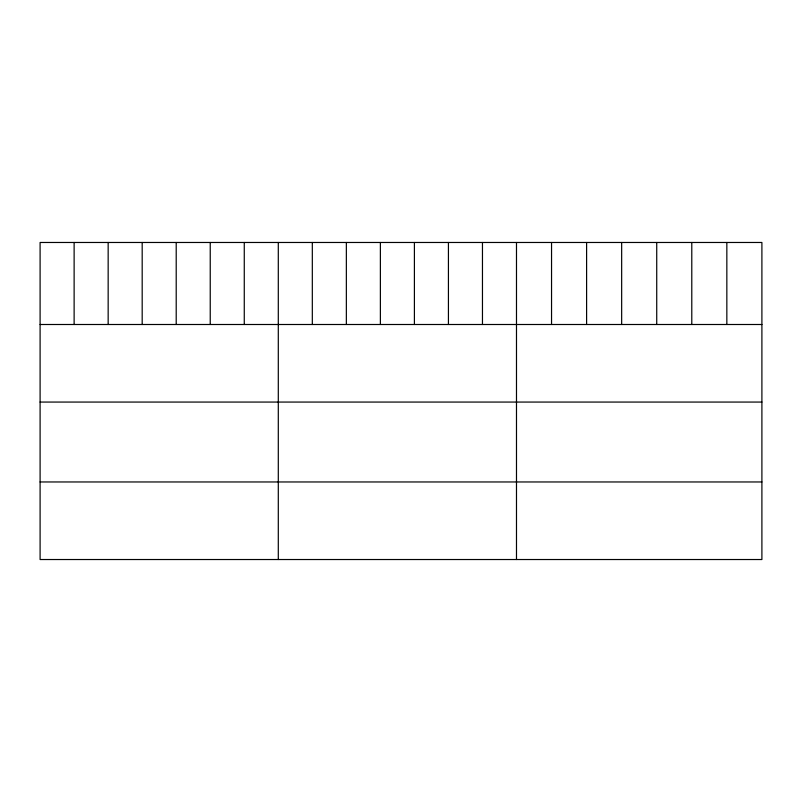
<?xml version="1.0" encoding="UTF-8"?>
<svg xmlns="http://www.w3.org/2000/svg" width="802" height="802" viewBox="0 0 802 802"><rect width="100%" height="100%" fill="white"/><g stroke="black" fill="none" stroke-linecap="round" stroke-linejoin="round"><path stroke-width="1.2" d="M761.9 324.499L761.9 559.525L40.1 559.525L40.1 242.475L761.9 242.475L761.9 324.499L40.1 324.499M40.1 402.063L761.9 402.063M40.1 481.962L761.9 481.962M726.843 242.475L726.843 324.499M691.785 242.475L691.785 324.499M656.728 242.475L656.728 324.499M621.66 242.475L621.66 324.499M586.603 242.475L586.603 324.499M551.545 242.475L551.545 324.499M516.488 242.475L516.488 559.525M482.463 242.475L482.463 324.499M448.428 242.475L448.428 324.499M414.403 242.475L414.403 324.499M380.379 242.475L380.379 324.499M346.354 242.475L346.354 324.499M312.319 242.475L312.319 324.499M278.294 242.475L278.294 559.525M244.269 242.475L244.269 324.499M210.234 242.475L210.234 324.499M176.209 242.475L176.209 324.499M142.185 242.475L142.185 324.499M108.16 242.475L108.16 324.499M74.125 242.475L74.125 324.499"/></g></svg>
